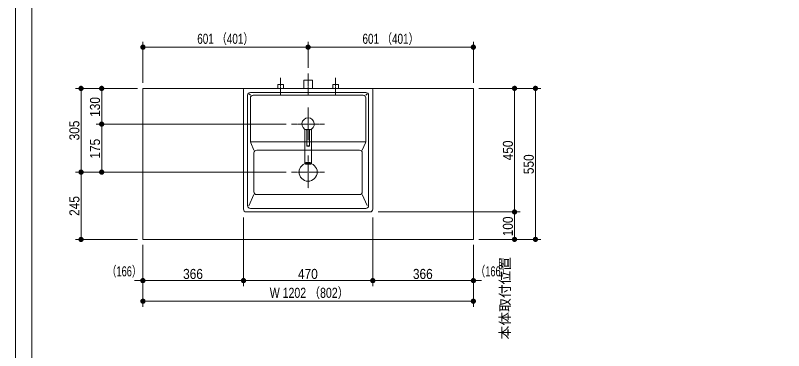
# Model space of a CAD drawing. Units: millimetres, scale not verified. Extents: x -6062 to 6062, y -3045 to 3045.
# Drawn here: x -5788 to -2993, y -775 to 446 of the extents above; entities that cross this region are included whole.
import ezdxf
from ezdxf.enums import TextEntityAlignment as Align

# ---------------------------------------------------------------- set-up
doc = ezdxf.new("R2010")
doc.units = ezdxf.units.MM
doc.header["$LTSCALE"] = 20
doc.linetypes.add('CHAIN1', pattern=[8, 5, -1, 1, -1])
for name, color, linetype, lineweight in [('0-0_1図面枠', 7, 'Continuous', 9), ('0-1_2寸法-1', 7, 'Continuous', 9), ('0-2_0', 7, 'Continuous', 9), ('0-3_2寸法-2', 7, 'Continuous', 9), ('0-4_5ボウル・キャビネット', 7, 'Continuous', 9), ('0-5_4給排水', 7, 'Continuous', 9)]:
    doc.layers.add(name, color=color, linetype=linetype, lineweight=lineweight)
doc.styles.add('ＭＳ Ｐゴシック', font='')
doc.styles.get('ＭＳ Ｐゴシック').set_extended_font_data('MS PGothic')

# ---------------------------------------------------------------- blocks, each defined once
blk = doc.blocks.new('グループ-2')
at = {"layer": '0-0_1図面枠'}
blk.add_lwpolyline([(-80000, 55400), (80000, 55400), (80000, -55400), (-80000, -55400)], close=True, dxfattribs=at)
blk = doc.blocks.new('図面枠')
at = {"layer": '0-0_1図面枠'}
blk.add_blockref('グループ-2', (0, 0), dxfattribs=at)
blk = doc.blocks.new('グループ-4')
at = {"layer": '0-0_1図面枠'}
blk.add_line((-78800, 41000), (-78800, -48600), dxfattribs=at)
blk = doc.blocks.new('_Dot')
at = {"layer": '0-2_0'}
for p, q in [((-10, 0), (-20, 0)), ((9.78, 2), (-9.78, 2)), ((7.99, 6), (-7.99, 6)), ((9.16, -3.98), (-9.16, -3.98)), ((6, -7.98), (-6, -7.98))]:
    blk.add_line(p, q, dxfattribs=at)
for points in [[(10, 0), (9.92, 1.25), (9.69, 2.49), (9.3, 3.68), (8.76, 4.82), (8.09, 5.88), (7.29, 6.85), (6.37, 7.71), (5.36, 8.44), (4.26, 9.05), (3.09, 9.51), (1.87, 9.82), (0.63, 9.98), (-0.63, 9.98), (-1.87, 9.82), (-3.09, 9.51), (-4.26, 9.05), (-5.36, 8.44), (-6.37, 7.71), (-7.29, 6.85), (-8.09, 5.88), (-8.76, 4.82), (-9.3, 3.68), (-9.69, 2.49), (-9.92, 1.25), (-10, 0), (0, 0)], [(-10, 0), (-9.92, -1.25), (-9.69, -2.49), (-9.3, -3.68), (-8.76, -4.82), (-8.09, -5.88), (-7.29, -6.85), (-6.37, -7.71), (-5.36, -8.44), (-4.26, -9.05), (-3.09, -9.51), (-1.87, -9.82), (-0.63, -9.98), (0.63, -9.98), (1.87, -9.82), (3.09, -9.51), (4.26, -9.05), (5.36, -8.44), (6.37, -7.71), (7.29, -6.85), (8.09, -5.88), (8.76, -4.82), (9.3, -3.68), (9.69, -2.49), (9.92, -1.25), (10, 0), (0, 0)]]:
    blk.add_lwpolyline(points, close=True, dxfattribs=at)
blk = doc.blocks.new('グループ-33')
at = {"layer": '0-4_5ボウル・キャビネット'}
for p, q in [((-63400, 3520), (-63400, -5200)), ((-54080, 3600), (-63320, 3600)), ((-54000, -5200), (-54000, 3520)), ((-63100, 3100), (-63100, -4940)), ((-62900, 3100), (-62992.5, 3192.5)), ((-54500, 3300), (-62900, 3300)), ((-62900, 2900), (-62900, -237.8)), ((-54700, 3100), (-62700, 3100)), ((-54500, 3100), (-54400, 3200)), ((-54500, -237.8), (-54500, 2900)), ((-54300, -4940), (-54300, 3100)), ((-62875.3, -357.1), (-62640, -900)), ((-62854, -300), (-54506.5, -300)), ((-54760, -900), (-54524.7, -357.1)), ((-62640, -1100), (-62640, -3940)), ((-54960, -900), (-62440, -900)), ((-54760, -3940), (-54760, -1100)), ((-63014.6, -4954.3), (-62640, -4140)), ((-62440, -4140), (-54960, -4140)), ((-54760, -4140), (-54399.5, -4923.8)), ((-63200, -5400), (-54200, -5400)), ((-62900, -5140), (-54500, -5140))]:
    blk.add_line(p, q, dxfattribs=at)
at = {"layer": '0-4_5ボウル・キャビネット', "linetype": 'CHAIN1'}
for p, q in [((-58700, -1300), (-58700, -3700)), ((-59900, -2500), (-57500, -2500))]:
    blk.add_line(p, q, dxfattribs=at)
at = {"layer": '0-4_5ボウル・キャビネット'}
blk.add_circle((-58700, -2500), 660, dxfattribs=at)
for centre, radius, start, end in [((-63320, 3520), 80, 90, 180), ((-54080, 3520), 80, 0, 90), ((-62900, 3100), 200, 90, 180), ((-62700, 2900), 200, 90, 180), ((-54700, 2900), 200, 0, 90), ((-54500, 3100), 200, 0, 90), ((-62600, -237.8), 300, 180, 203.42869), ((-54800, -237.8), 300, 336.57131, 0), ((-62440, -1100), 200, 90, 180), ((-54960, -1100), 200, 0, 90), ((-62440, -3940), 200, 180, 270), ((-54960, -3940), 200, 270, 0), ((-62900, -4940), 200, 180, 270), ((-54500, -4940), 200, 270, 0), ((-63200, -5200), 200, 180, 270), ((-54200, -5200), 200, 270, 0)]:
    blk.add_arc(centre, radius, start, end, dxfattribs=at)
blk = doc.blocks.new('グループ-36')
at = {"layer": '0-5_4給排水', "linetype": 'CHAIN1'}
for p, q in [((-58700, 2200), (-58700, -200)), ((-59900, 1000), (-57500, 1000))]:
    blk.add_line(p, q, dxfattribs=at)
at = {"layer": '0-5_4給排水'}
blk.add_line((-58475.5, 610), (-58924.5, 610), dxfattribs=at)
for points in [[(-58950, -514.9), (-58950, -463), (-58950, -411.2), (-58950, -359.3), (-58950, -307.5), (-58950, -255.6), (-58950, -203.8), (-58950, -151.9), (-58950, -100.1), (-58950, -48.2), (-58950, 3.6), (-58950, 55.5), (-58950, 107.3), (-58950, 159.2), (-58950, 211), (-58950, 262.9), (-58950, 314.7), (-58950, 366.6), (-58950, 418.4), (-58950, 470.3), (-58950, 522.1), (-58950, 574), (-58950, 625.8)], [(-58800, 211.2), (-58800, 232), (-58800, 252.8), (-58800, 273.5), (-58800, 294.3), (-58800, 315.1), (-58800, 335.9), (-58800, 356.7), (-58800, 377.5), (-58800, 398.3), (-58800, 419), (-58800, 439.8), (-58800, 460.6), (-58800, 481.4), (-58800, 502.2), (-58800, 523), (-58800, 543.8), (-58800, 564.5), (-58800, 585.3), (-58800, 606.1), (-58783.1, 610), (-58762.3, 610), (-58741.5, 610), (-58720.7, 610), (-58700, 610), (-58679.2, 610), (-58658.4, 610), (-58637.6, 610), (-58616.8, 610), (-58600, 606), (-58600, 585.2), (-58600, 564.5), (-58600, 543.7), (-58600, 522.9), (-58600, 502.1), (-58600, 481.3), (-58600, 460.5), (-58600, 439.7), (-58600, 419), (-58600, 398.2)], [(-58450, 625.8), (-58450, 574), (-58450, 522.1), (-58450, 470.3), (-58450, 418.4), (-58450, 366.6), (-58450, 314.7), (-58450, 262.9), (-58450, 211), (-58450, 159.2), (-58450, 107.3), (-58450, 55.5), (-58450, 3.6), (-58450, -48.2), (-58450, -100.1), (-58450, -151.9), (-58450, -203.8), (-58450, -255.6), (-58450, -307.5), (-58450, -359.3), (-58450, -411.2), (-58450, -463), (-58450, -514.9), (-58450, -566.7), (-58450, -618.6), (-58450, -670.4), (-58450, -722.3), (-58450, -774.1), (-58450, -826), (-58450, -877.8), (-58450, -929.7), (-58450, -981.5), (-58450, -1033.4), (-58450, -1085.2), (-58450, -1137.1), (-58450, -1188.9), (-58450, -1240.8), (-58450, -1292.6), (-58450, -1344.5), (-58450, -1396.3)], [(-58800, -599.5), (-58800, -578.7), (-58800, -557.9), (-58800, -537.1), (-58800, -516.3), (-58800, -495.5), (-58800, -474.8), (-58800, -454), (-58800, -433.2), (-58800, -412.4), (-58800, -391.6), (-58800, -370.8), (-58800, -350), (-58800, -329.2), (-58800, -308.5), (-58800, -287.7), (-58800, -266.9), (-58800, -246.1), (-58800, -225.3), (-58800, -204.5), (-58800, -183.7), (-58800, -163), (-58800, -142.2), (-58800, -121.4), (-58800, -100.6), (-58800, -79.8), (-58800, -59), (-58800, -38.2), (-58800, -17.5), (-58800, 3.3), (-58800, 24.1), (-58800, 44.9), (-58800, 65.7), (-58800, 86.5), (-58800, 107.3), (-58800, 128), (-58800, 148.8), (-58800, 169.6), (-58800, 190.4), (-58800, 211.2)], [(-58600, 398.2), (-58600, 377.4), (-58600, 356.6), (-58600, 335.8), (-58600, 315), (-58600, 294.2), (-58600, 273.5), (-58600, 252.7), (-58600, 231.9), (-58600, 211.1), (-58600, 190.3), (-58600, 169.5), (-58600, 148.7), (-58600, 128), (-58600, 107.2), (-58600, 86.4), (-58600, 65.6), (-58600, 44.8), (-58600, 24), (-58600, 3.2), (-58600, -17.5), (-58600, -38.3), (-58600, -59.1), (-58600, -79.9), (-58600, -100.7), (-58600, -121.5), (-58600, -142.3), (-58600, -163), (-58600, -183.8), (-58600, -204.6), (-58600, -225.4), (-58600, -246.2), (-58600, -267), (-58600, -287.8), (-58600, -308.5), (-58600, -329.3), (-58600, -350.1), (-58600, -370.9), (-58600, -391.7), (-58600, -412.5)], [(-58450, -1396.3), (-58450, -1448.2), (-58450, -1500), (-58450, -1551.9), (-58450, -1603.7), (-58450, -1655.6), (-58450, -1707.4), (-58450, -1759.3), (-58450, -1811.1), (-58450, -1863), (-58523.5, -1908.5), (-58700, -1927.3), (-58876.5, -1908.5), (-58950, -1863), (-58950, -1811.1), (-58950, -1759.3), (-58950, -1707.4), (-58950, -1655.6), (-58950, -1603.7), (-58950, -1551.9), (-58950, -1500), (-58950, -1448.2), (-58950, -1396.3), (-58950, -1344.5), (-58950, -1292.6), (-58950, -1240.8), (-58950, -1188.9), (-58950, -1137.1), (-58950, -1085.2), (-58950, -1033.4), (-58950, -981.5), (-58950, -929.7), (-58950, -877.8), (-58950, -826), (-58950, -774.1), (-58950, -722.3), (-58950, -670.4), (-58950, -618.6), (-58950, -566.7), (-58950, -514.9)], [(-58600, -412.5), (-58600, -433.3), (-58600, -454), (-58600, -474.8), (-58600, -495.6), (-58600, -516.4), (-58600, -537.2), (-58600, -558), (-58600, -578.8), (-58600, -599.5), (-58629.4, -617.8), (-58700.1, -625.3), (-58770.8, -617.8), (-58800, -599.5), (-58800, -599.5), (-58799.9, -598.4), (-58799.7, -597.4), (-58799.3, -596.4), (-58798.8, -595.4), (-58798.1, -594.4), (-58797.3, -593.4), (-58796.3, -592.4), (-58795.2, -591.5), (-58793.9, -590.5), (-58792.5, -589.6), (-58790.9, -588.7), (-58789.1, -587.7), (-58787.3, -586.8), (-58785.2, -585.9), (-58783.1, -585.1), (-58780.9, -584.2), (-58778.5, -583.4), (-58776, -582.6), (-58773.4, -581.9), (-58770.8, -581.2), (-58768, -580.5), (-58765, -579.8), (-58762, -579.1), (-58758.9, -578.5), (-58755.6, -578)], [(-58755.6, -578), (-58752.3, -577.4), (-58748.8, -576.9), (-58745.3, -576.4), (-58741.8, -575.9), (-58738.2, -575.5), (-58734.5, -575.2), (-58730.9, -574.8), (-58727.1, -574.5), (-58723.4, -574.3), (-58719.6, -574.1), (-58715.8, -573.9), (-58711.9, -573.8), (-58708, -573.7), (-58704, -573.6), (-58700, -573.6), (-58696, -573.6), (-58692, -573.7), (-58688.1, -573.8), (-58684.2, -573.9), (-58680.4, -574.1), (-58676.6, -574.3), (-58672.9, -574.5), (-58669.1, -574.8), (-58665.5, -575.2), (-58661.8, -575.5), (-58658.2, -575.9), (-58654.7, -576.4), (-58651.2, -576.9), (-58647.7, -577.4), (-58644.4, -578), (-58641.1, -578.5), (-58638, -579.1), (-58635, -579.8), (-58632, -580.5), (-58629.2, -581.2), (-58626.6, -581.9), (-58624, -582.6), (-58621.5, -583.4), (-58619.1, -584.2)], [(-58619.1, -584.2), (-58616.9, -585.1), (-58614.8, -585.9), (-58612.7, -586.8), (-58610.9, -587.7), (-58609.1, -588.7), (-58607.5, -589.6), (-58606.1, -590.5), (-58604.8, -591.5), (-58603.7, -592.4), (-58602.7, -593.4), (-58601.9, -594.4), (-58601.2, -595.4), (-58600.7, -596.4), (-58600.3, -597.4), (-58600.1, -598.4), (-58600, -599.5), (-58600, -599.5)], [(-58950, -1862.6), (-58949.8, -1860), (-58949.2, -1857.5), (-58948.3, -1854.9), (-58947, -1852.4), (-58945.3, -1850), (-58943.2, -1847.5), (-58940.8, -1845.1), (-58937.9, -1842.7), (-58934.7, -1840.3), (-58931.2, -1837.9), (-58927.2, -1835.6), (-58922.9, -1833.3), (-58918.2, -1831), (-58913.1, -1828.8), (-58907.7, -1826.6), (-58902.1, -1824.5), (-58896.2, -1822.5), (-58890.1, -1820.5), (-58883.6, -1818.7), (-58876.9, -1816.8), (-58869.9, -1815.1), (-58862.6, -1813.4), (-58855.1, -1811.8), (-58847.2, -1810.3), (-58839.1, -1808.9), (-58830.7, -1807.5), (-58822.1, -1806.2), (-58813.3, -1804.9), (-58804.4, -1803.8), (-58795.4, -1802.8), (-58786.3, -1801.9), (-58777.2, -1801), (-58767.9, -1800.3), (-58758.5, -1799.7), (-58749, -1799.1), (-58739.4, -1798.7), (-58729.7, -1798.4), (-58719.9, -1798.1), (-58710, -1798)], [(-58710, -1798), (-58700, -1797.9), (-58690, -1798), (-58680.1, -1798.1), (-58670.3, -1798.4), (-58660.6, -1798.7), (-58651, -1799.1), (-58641.5, -1799.7), (-58632.1, -1800.3), (-58622.8, -1801), (-58613.7, -1801.9), (-58604.6, -1802.8), (-58595.6, -1803.8), (-58586.7, -1804.9), (-58577.9, -1806.2), (-58569.3, -1807.5), (-58560.9, -1808.9), (-58552.8, -1810.3), (-58544.9, -1811.8), (-58537.4, -1813.4), (-58530.1, -1815.1), (-58523.1, -1816.8), (-58516.4, -1818.7), (-58509.9, -1820.5), (-58503.8, -1822.5), (-58497.9, -1824.5), (-58492.3, -1826.6), (-58486.9, -1828.8), (-58481.8, -1831), (-58477.1, -1833.3), (-58472.8, -1835.6), (-58468.8, -1837.9), (-58465.3, -1840.3), (-58462.1, -1842.7), (-58459.2, -1845.1), (-58456.8, -1847.5), (-58454.7, -1850), (-58453, -1852.4), (-58451.7, -1854.9), (-58450.8, -1857.5)], [(-58450.8, -1857.5), (-58450.2, -1860), (-58450, -1862.6), (-58450, -1862.6)]]:
    blk.add_lwpolyline(points, dxfattribs=at)
blk.add_arc((-58700, 1000), 450, 282.83959, 257.16469, dxfattribs=at)
blk = doc.blocks.new('グループ-37')
at = {"layer": '0-5_4給排水'}
blk.add_blockref('グループ-36', (0, 0), dxfattribs=at)
blk = doc.blocks.new('グループ-47')
at = {"layer": '0-5_4給排水', "linetype": 'CHAIN1'}
blk.add_line((-58700, 3100), (-58700, 4700), dxfattribs=at)
at = {"layer": '0-5_4給排水'}
blk.add_lwpolyline([(-59020, 3600), (-59020, 4200), (-58380, 4200), (-58380, 3600)], dxfattribs=at)
blk = doc.blocks.new('止水栓_平面_W100')
at = {"layer": '0-5_4給排水', "linetype": 'CHAIN1'}
for p, q in [((-2000, -500), (-2000, 780)), ((2000, -500), (2000, 780))]:
    blk.add_line(p, q, dxfattribs=at)
at = {"layer": '0-5_4給排水'}
for points in [[(-2210, 0), (-2210, 280), (-1790, 280), (-1790, 0)], [(1790, 0), (1790, 280), (2210, 280), (2210, 0)]]:
    blk.add_lwpolyline(points, dxfattribs=at)

msp = doc.modelspace()

# ---------------------------------------------------------------- linework, layer by layer
at = {"layer": '0-1_2寸法-1'}
for p, q in [((-5323.5, 200), (-5323.5, 350)), ((-4722.5, 255), (-4722.5, 350)), ((-4722.5, 255), (-4722.5, 350)), ((-4121.5, 200), (-4121.5, 350)), ((-4737.51, 330), (-5308.49, 330)), ((-4707.49, 330), (-4136.51, 330)), ((-5493.5, 180), (-5568.5, 180)), ((-5343.5, 180), (-5493.5, 180)), ((-4101.5, 180), (-3951.5, 180)), ((-3950.5, 180), (-3875.5, 180)), ((-5548.5, -109.99), (-5548.5, 164.99)), ((-5473.5, 65.01), (-5473.5, 164.99)), ((-3971.5, 164.99), (-3971.5, -254.99)), ((-3895.5, -354.99), (-3895.5, 164.99)), ((-4802.5, 50), (-5493.5, 50)), ((-4802.5, 50), (-5493.5, 50)), ((-5473.5, 34.99), (-5473.5, -109.99)), ((-5493.5, -125), (-5568.5, -125)), ((-5493.5, -125), (-5568.5, -125)), ((-4802.5, -125), (-5493.5, -125)), ((-5548.5, -140.01), (-5548.5, -354.99)), ((-4467.5, -270), (-3951.5, -270)), ((-4101.5, -270), (-3951.5, -270)), ((-4957.5, -290), (-4957.5, -540)), ((-4487.5, -290), (-4487.5, -540)), ((-3971.5, -354.99), (-3971.5, -285.01)), ((-5343.5, -370), (-5568.5, -370)), ((-5323.5, -390), (-5323.5, -540)), ((-4957.5, -390), (-4957.5, -540)), ((-4487.5, -390), (-4487.5, -540)), ((-4121.5, -390), (-4121.5, -540)), ((-4101.5, -370), (-3951.5, -370)), ((-3950.5, -370), (-3875.5, -370)), ((-4972.51, -520), (-5308.49, -520)), ((-4502.51, -520), (-4942.49, -520)), ((-4472.49, -520), (-4136.51, -520)), ((-5323.5, -540), (-5323.5, -615)), ((-4121.5, -540), (-4121.5, -615)), ((-4136.51, -595), (-5308.49, -595))]:
    msp.add_line(p, q, dxfattribs=at)
at = {"layer": '0-3_2寸法-2'}
for p, q in [((-5323.5, -390), (-5323.5, -540)), ((-4957.5, -390), (-4957.5, -540)), ((-4487.5, -390), (-4487.5, -540)), ((-4121.5, -390), (-4121.5, -540)), ((-5338.51, -520), (-5353.51, -520)), ((-4957.5, -520), (-5323.5, -520)), ((-4942.49, -520), (-4927.49, -520)), ((-4502.51, -520), (-4517.51, -520)), ((-4487.5, -520), (-4121.5, -520)), ((-4106.49, -520), (-4091.49, -520))]:
    msp.add_line(p, q, dxfattribs=at)
at = {"layer": '0-4_5ボウル・キャビネット'}
msp.add_lwpolyline([(-5323.5, 180), (-4121.5, 180), (-4121.5, -370), (-5323.5, -370)], close=True, dxfattribs=at)

# ---------------------------------------------------------------- block references
at = {"layer": '0-0_1図面枠', "xscale": 0.05, "yscale": 0.05}
for name in ['図面枠', 'グループ-4']:
    msp.add_blockref(name, (-1787.5, 0), dxfattribs=at)
at = {"layer": '0-1_2寸法-1', "xscale": 0.7503418, "yscale": 0.7503418}
for p, rotation in [((-5323.5, 330), 180), ((-4722.5, 330), 180), ((-5548.5, 180), 90), ((-5473.5, 180), 90), ((-3971.5, 180), 90), ((-3895.5, 180), 90), ((-5473.5, 50), 270), ((-5473.5, 50), 90), ((-5548.5, -125), 270), ((-5473.5, -125), 270), ((-5548.5, -125), 90), ((-3971.5, -270), 270), ((-3971.5, -270), 90), ((-5548.5, -370), 270), ((-3971.5, -370), 270), ((-3895.5, -370), 270), ((-5323.5, -520), 180), ((-4957.5, -520), 180), ((-4487.5, -520), 180), ((-5323.5, -595), 180)]:
    msp.add_blockref('_Dot', p, dxfattribs=dict(at, rotation=rotation))
for p in [(-4722.5, 330), (-4121.5, 330), (-4957.5, -520), (-4487.5, -520), (-4121.5, -520), (-4121.5, -595)]:
    msp.add_blockref('_Dot', p, dxfattribs=at)
at = {"layer": '0-3_2寸法-2', "xscale": 0.7503418, "yscale": 0.7503418}
for p in [(-5323.5, -520), (-4487.5, -520)]:
    msp.add_blockref('_Dot', p, dxfattribs=at)
at = {"layer": '0-3_2寸法-2', "xscale": 0.7503418, "yscale": 0.7503418, "rotation": 180}
for p in [(-4957.5, -520), (-4121.5, -520)]:
    msp.add_blockref('_Dot', p, dxfattribs=at)
at = {"layer": '0-4_5ボウル・キャビネット', "xscale": 0.05, "yscale": 0.05}
for name in ['グループ-33', 'グループ-37']:
    msp.add_blockref(name, (-1787.5, 0), dxfattribs=at)
at = {"layer": '0-5_4給排水', "xscale": 0.05, "yscale": 0.05}
for name, p in [('グループ-47', (-1787.5, 0)), ('止水栓_平面_W100', (-4722.5, 180))]:
    msp.add_blockref(name, p, dxfattribs=at)

# ---------------------------------------------------------------- texts
at = {"layer": '0-1_2寸法-1', "style": 'ＭＳ Ｐゴシック'}
for s, height, width, p in [('601 （401）', 36.66, 0.75, (-5125.7, 331.19)), ('601 （401）', 36.66, 0.75, (-4524.7, 331.19)), ('366', 36.66, 0.9, (-5177.29, -525.06)), ('470', 36.66, 0.9, (-4759.39, -524.96)), ('366', 36.66, 0.9, (-4341.29, -525.06)), ('W 1202 （802）', 36.69, 0.8, (-4862.07, -593.81))]:
    msp.add_text(s, height=height, dxfattribs=dict(at, width=width)).set_placement(p, align=Align.BOTTOM_LEFT)
at = {"layer": '0-1_2寸法-1', "style": 'ＭＳ Ｐゴシック', "width": 0.9}
for s, p in [('130', (-5468.54, 76.39)), ('305', (-5543.54, -9.39)), ('175', (-5468.54, -75.72)), ('450', (-3966.54, -81.89)), ('550', (-3890.54, -132.28)), ('245', (-5543.44, -284.39)), ('100', (-3966.54, -358.61))]:
    msp.add_text(s, height=36.66, rotation=90, dxfattribs=at).set_placement(p, align=Align.BOTTOM_LEFT)
at = {"layer": '0-3_2寸法-2', "style": 'ＭＳ Ｐゴシック'}
msp.add_text('本体取付位置', height=36.66, rotation=90, dxfattribs=at).set_placement((-3977.19, -734.14), align=Align.BOTTOM_LEFT)
at = {"layer": '0-3_2寸法-2', "style": 'ＭＳ Ｐゴシック', "width": 0.7}
for p in [(-5454.57, -515.51), (-4113, -515.51)]:
    msp.add_text('（166）', height=36.66, dxfattribs=at).set_placement(p, align=Align.BOTTOM_LEFT)

doc.saveas('drawing.dxf')
